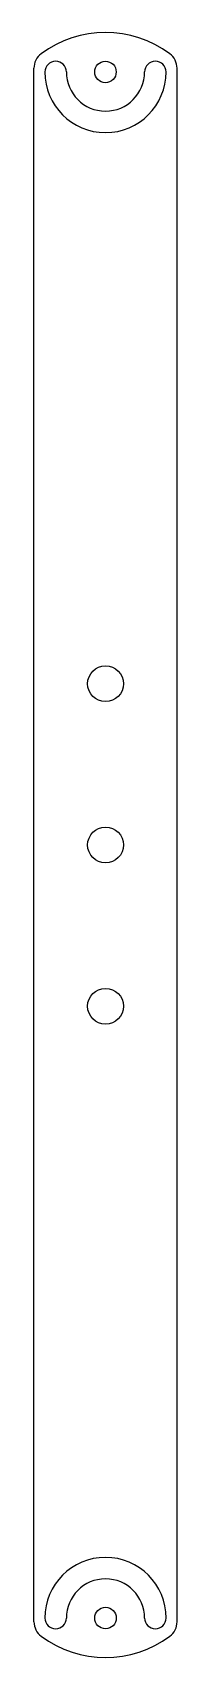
# Model space of a CAD drawing. Header units: millimetres. Extents: x 81 to 121, y -100 to 354.
import ezdxf

# ---------------------------------------------------------------- set-up
doc = ezdxf.new("R2010")
doc.units = ezdxf.units.MM
doc.layers.add('DV3_0', color=7, linetype='Continuous')

msp = doc.modelspace()

# ---------------------------------------------------------------- linework, layer by layer
at = {"layer": 'DV3_0', "color": 7, "linetype": 'Continuous'}
for p, q in [((80.8, 251.71), (80.8, 343.76)), ((120.8, 251.71), (120.8, 343.76)), ((80.8, 227.01), (80.8, 251.71)), ((80.8, 251.71), (80.8, 251.71)), ((120.8, 227.01), (120.8, 251.71)), ((120.8, 251.71), (120.8, 251.71)), ((80.8, 227.01), (80.8, 227)), ((80.81, 27.01), (80.8, 227)), ((120.81, 27.01), (120.8, 227.01)), ((120.8, 227.01), (120.8, 227.01)), ((80.81, 27.01), (80.81, 27)), ((80.81, 2.3), (80.81, 27)), ((120.81, 27), (120.81, 27.01)), ((120.81, 2.3), (120.81, 27)), ((80.81, -89.75), (80.81, 2.3)), ((80.81, 2.3), (80.81, 2.3)), ((120.81, -89.75), (120.81, 2.3)), ((120.81, 2.3), (120.81, 2.3))]:
    msp.add_line(p, q, dxfattribs=at)
for centre, radius in [((100.8, 342.71), 3), ((100.81, 172.01), 5), ((100.81, 127.01), 5), ((100.81, 82.01), 5), ((100.81, -88.7), 3)]:
    msp.add_circle(centre, radius, dxfattribs=at)
for centre, radius, start, end in [((100.8, 323.52), 30.19, 53.4554, 126.5483), ((85.8, 343.76), 5, 126.5483, 180.0019), ((86.87, 342.71), 3, 0.0019, 180.0019), ((114.73, 342.71), 3, 0.0019, 180.0019), ((115.8, 343.76), 5, 0.0019, 53.4554), ((100.8, 342.71), 16.93, 180.0019, 0.0019), ((100.8, 342.71), 10.93, 180.0019, 0.0019), ((100.81, -88.7), 16.93, 0.0019, 180.0019), ((100.81, -88.7), 10.93, 0.0019, 180.0019), ((85.81, -89.75), 5, 180.0019, 233.4554), ((86.88, -88.7), 3, 180.0019, 0.0019), ((114.74, -88.7), 3, 180.0019, 0.0019), ((115.81, -89.75), 5, 306.5483, 0.0019), ((100.81, -69.51), 30.19, 233.4554, 306.5483)]:
    msp.add_arc(centre, radius, start, end, dxfattribs=at)

doc.saveas('drawing.dxf')
